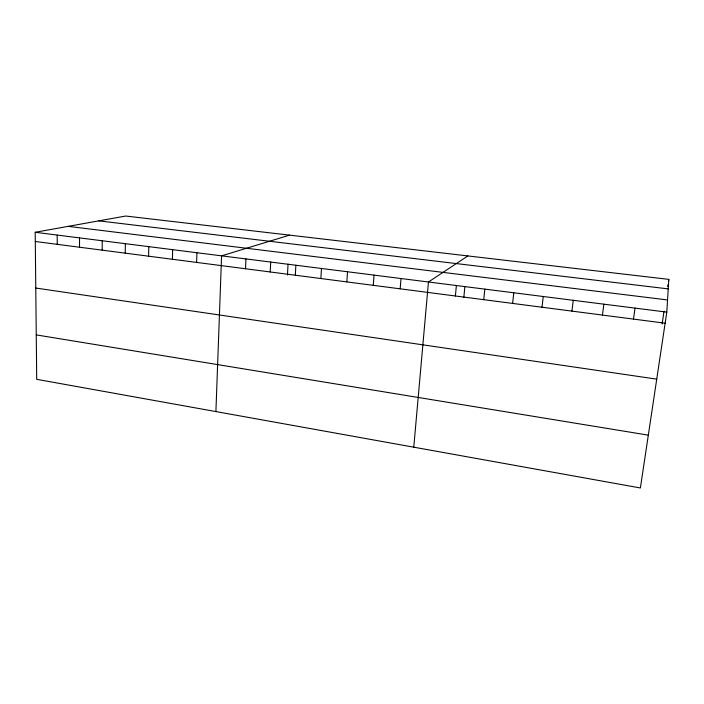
<?xml version="1.0" encoding="UTF-8"?>
<svg xmlns="http://www.w3.org/2000/svg" width="704" height="704" viewBox="0 0 704 704"><rect width="100%" height="100%" fill="white"/><g stroke="black" fill="none" stroke-linecap="round" stroke-linejoin="round"><path stroke-width="1.06" d="M79.526 247.218L79.534 237.89M102.186 250.158L102.238 240.759M125.233 253.343L125.347 243.549M148.614 256.186L148.79 246.646M172.418 259.274L172.647 249.665M196.618 262.407L196.909 252.727M215.908 411.576L221.584 255.851L289.582 235.145M245.52 268.752L245.934 258.922M270.213 271.964L270.697 262.055M287.461 274.991L288.042 264.132M295.328 275.22L295.874 265.241M666.802 312.127L668.8 279.365L125.69 216.031L35.2 232.285L36.714 379.324L640.385 487.969L666.802 312.127L35.2 232.285M320.866 278.529L321.482 268.479M346.843 281.899L347.538 271.77M373.27 285.331L374.044 275.114M400.162 288.825L401.007 278.529M413.767 447.19L428.454 281.996L467.896 255.939M455.382 295.988L456.386 285.525M463.83 297.387L464.895 286.502M483.736 299.666L484.818 289.124M512.6 303.406L513.779 292.785M541.992 307.226L543.259 296.507M571.93 311.106L573.285 300.3M602.422 315.066L603.874 304.172M633.486 319.097L635.043 308.106M662.13 324.007L664.048 311.15M667.718 286.598L668.026 284.53M668.492 281.433L668.8 279.365M98.78 220.862L668.219 288.886M68.165 226.362L667.542 299.948M35.297 241.481L665.139 323.206M35.772 288.042L656.735 379.148M36.256 334.893L648.322 435.151M57.191 235.066L57.235 244.323"/></g></svg>
